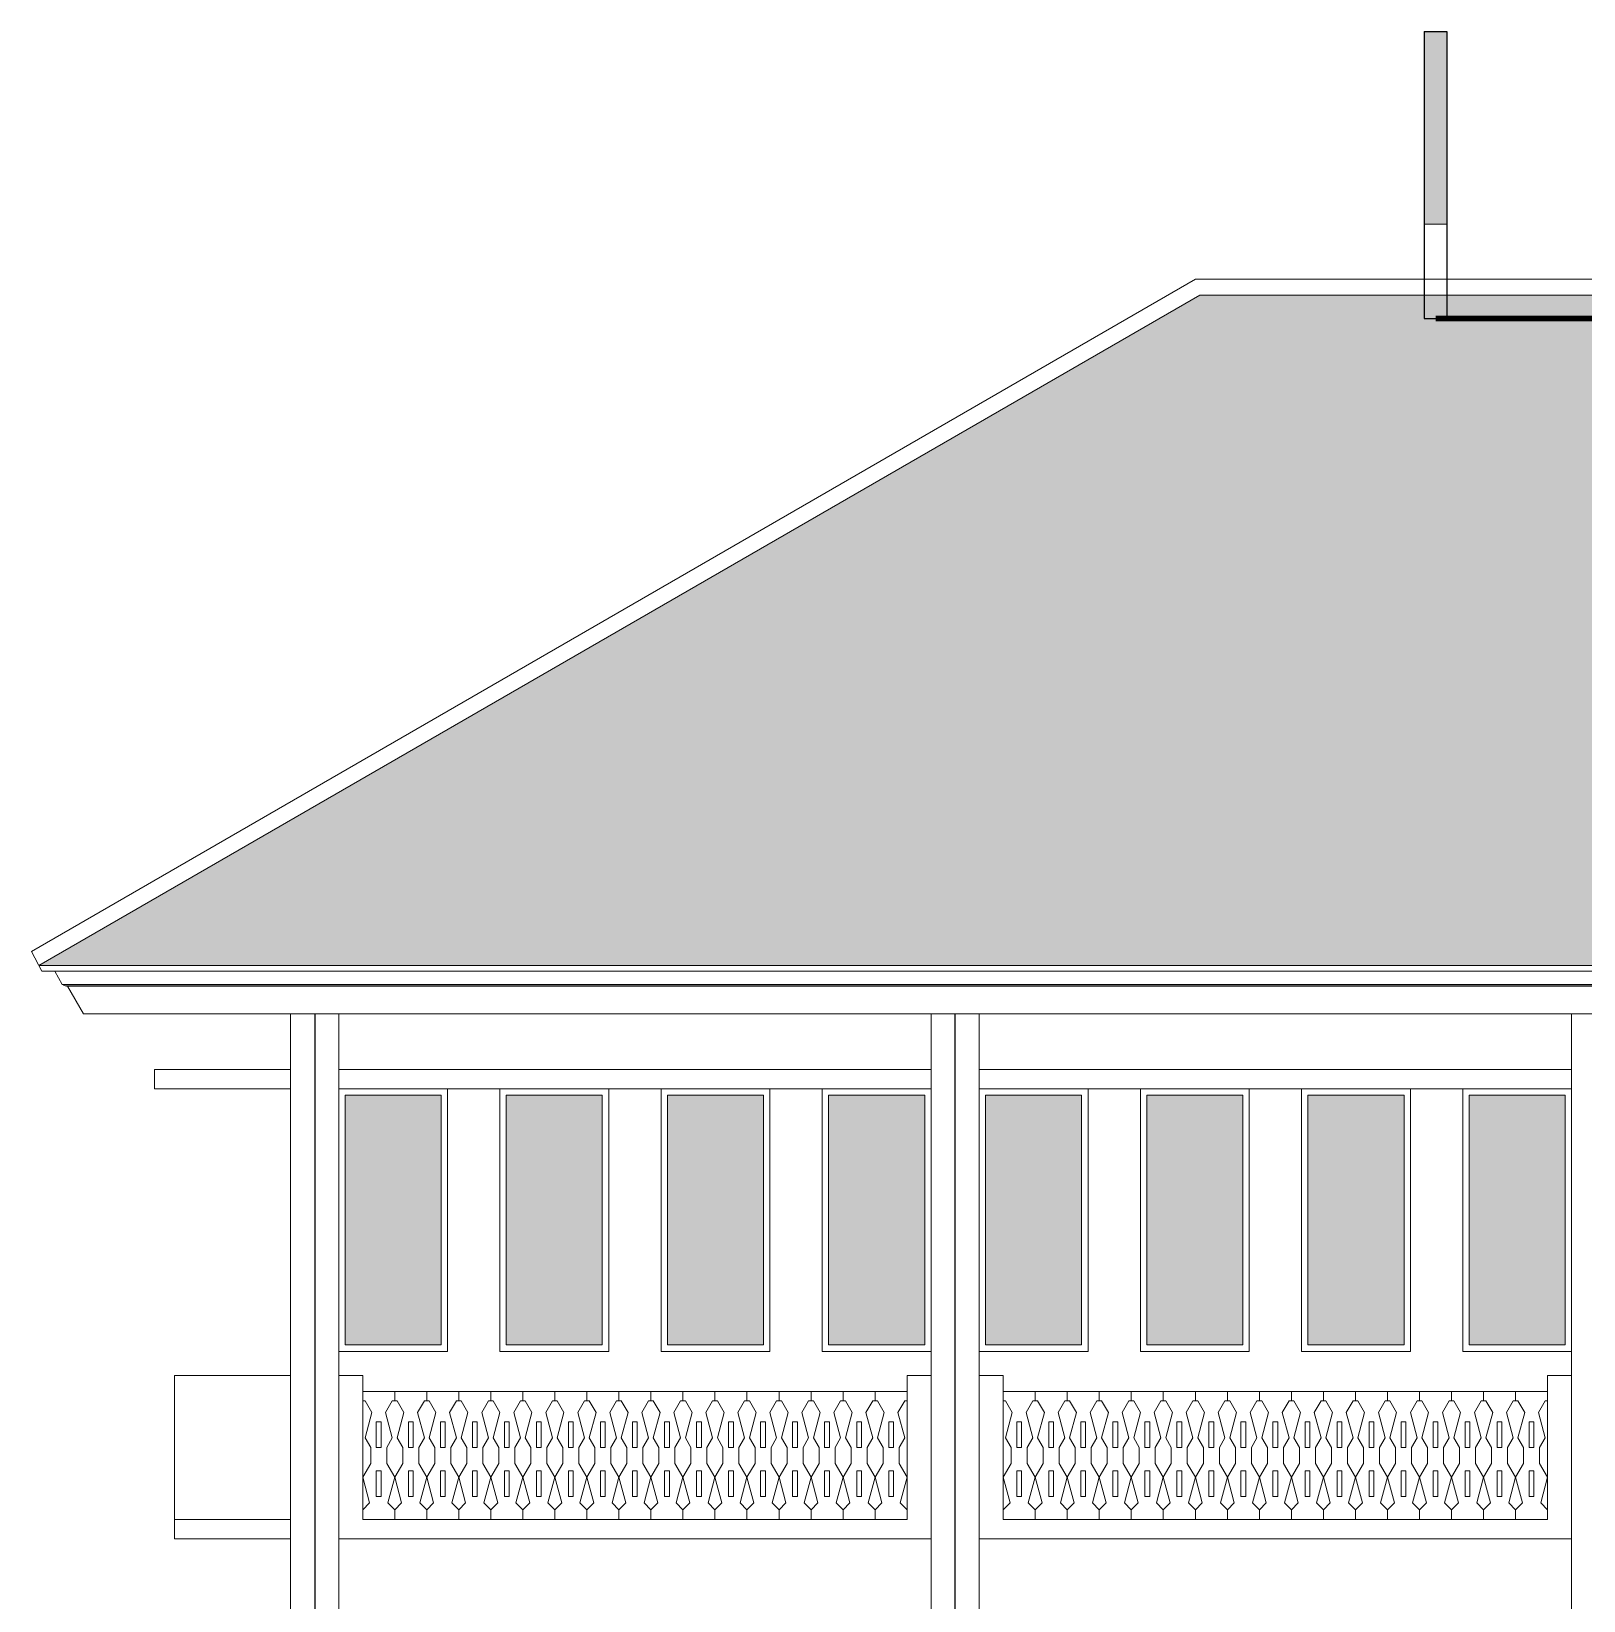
# Model space of a CAD drawing. Header units: millimetres. Extents: x -11 to 39085, y -101 to 28664.
# Drawn here: x 7508 to 9447, y 24196 to 26156 of the extents above; entities that cross this region are included whole.
import ezdxf

# ---------------------------------------------------------------- set-up
doc = ezdxf.new("R2010")
doc.units = ezdxf.units.MM
doc.linetypes.add('DASHED', pattern=[0.75, 0.5, -0.25])
for name, color, linetype, lineweight in [('ars', 11, 'Continuous', 5), ('HACH', 252, 'Continuous', 0), ('kap', 71, 'Continuous', 15), ('kus', 63, 'Continuous', 15), ('lan', 7, 'Continuous', 15), ('sol kaca', 9, 'Continuous', 0), ('tem', 5, 'Continuous', 20)]:
    doc.layers.add(name, color=color, linetype=linetype, lineweight=lineweight)
doc.layers.add('as', color=1, linetype='Continuous', plot=False)
doc.layers.add('D2', color=3, linetype='Continuous')
doc.layers.add('RAHMEN025', color=7, linetype='Continuous')

msp = doc.modelspace()

# ---------------------------------------------------------------- hatches: boundary and pattern name
at = {"layer": 'ars'}
h = msp.add_hatch(dxfattribs=at)
h.set_pattern_fill('PLENTONG', color=256, scale=20)
h.set_pattern_definition([(90, (5841.99, 10670.115), (-80, 5e-15), []), (90, (5861.99, 10670.115), (-80, 5e-15), []), (90, (5881.99, 10670.115), (-80, 5e-15), []), (45, (5841.987, 10670.115), (2e-15, 40), [28.28427, -84.85281]), (135, (5881.987, 10670.115), (-2e-15, -40), [28.28427, -84.85281]), (0, (5881.987, 10670.115), (0, 40), [40, -40])])
h.paths.add_polyline_path([(11006.6, 24989.1), (9556.2, 25826.4), (8967.7, 25826.4), (7517.4, 24989.1)])
at = {"layer": 'HACH', "linetype": 'ByBlock'}
msp.add_hatch(color=256, dxfattribs=at).paths.add_polyline_path([(9276.2, 26155.9), (9247.8, 26155.9), (9247.8, 25915.1), (9276.2, 25915.1)])
at = {"layer": 'sol kaca'}
h = msp.add_hatch(color=256, dxfattribs=at)
h.dxf.hatch_style = 1
h.paths.add_polyline_path([(8020, 24515.4), (8020, 24827.4), (7900, 24827.4), (7900, 24515.4)])
h = msp.add_hatch(color=256, dxfattribs=at)
h.dxf.hatch_style = 1
h.paths.add_polyline_path([(8221.3, 24515.4), (8221.3, 24827.4), (8101.3, 24827.4), (8101.3, 24515.4)])
h = msp.add_hatch(color=256, dxfattribs=at)
h.dxf.hatch_style = 1
h.paths.add_polyline_path([(8422.7, 24515.4), (8422.7, 24827.4), (8302.7, 24827.4), (8302.7, 24515.4)])
h = msp.add_hatch(color=256, dxfattribs=at)
h.dxf.hatch_style = 1
h.paths.add_polyline_path([(8624, 24515.4), (8624, 24827.4), (8504, 24827.4), (8504, 24515.4)])
h = msp.add_hatch(color=256, dxfattribs=at)
h.dxf.hatch_style = 1
h.paths.add_polyline_path([(8820, 24515.4), (8820, 24827.4), (8700, 24827.4), (8700, 24515.4)])
h = msp.add_hatch(color=256, dxfattribs=at)
h.dxf.hatch_style = 1
h.paths.add_polyline_path([(9021.3, 24515.4), (9021.3, 24827.4), (8901.3, 24827.4), (8901.3, 24515.4)])
h = msp.add_hatch(color=256, dxfattribs=at)
h.dxf.hatch_style = 1
h.paths.add_polyline_path([(9222.7, 24515.4), (9222.7, 24827.4), (9102.7, 24827.4), (9102.7, 24515.4)])
h = msp.add_hatch(color=256, dxfattribs=at)
h.dxf.hatch_style = 1
h.paths.add_polyline_path([(9424, 24515.4), (9424, 24827.4), (9304, 24827.4), (9304, 24515.4)])

# ---------------------------------------------------------------- linework, layer by layer
at = {"layer": 'ars'}
for p, q in [((7551.9, 24963.8), (10972.1, 24963.8)), ((7553.4, 24963.3), (10970.6, 24963.3))]:
    msp.add_line(p, q, dxfattribs=at)
for points in [[(7922, 24457.4), (7962, 24457.4), (7962, 24445.4), (7959, 24445.4), (7950.6, 24430.9), (7959, 24399.5), (7952, 24387.4), (7952, 24367.4), (7962, 24350.1), (7953.4, 24318), (7962, 24309.4), (7962, 24297.4), (7922, 24297.4), (7922, 24309.4), (7930.6, 24318), (7922, 24350.1), (7932, 24367.4), (7932, 24387.4), (7925, 24399.5), (7933.4, 24430.9), (7925, 24445.4), (7922, 24445.4)], [(7962, 24457.4), (8002, 24457.4), (8002, 24445.4), (7999, 24445.4), (7990.6, 24430.9), (7999, 24399.5), (7992, 24387.4), (7992, 24367.4), (8002, 24350.1), (7993.4, 24318), (8002, 24309.4), (8002, 24297.4), (7962, 24297.4), (7962, 24309.4), (7970.6, 24318), (7962, 24350.1), (7972, 24367.4), (7972, 24387.4), (7965, 24399.5), (7973.4, 24430.9), (7965, 24445.4), (7962, 24445.4)], [(8002, 24457.4), (8042, 24457.4), (8042, 24445.4), (8039, 24445.4), (8030.6, 24430.9), (8039, 24399.5), (8032, 24387.4), (8032, 24367.4), (8042, 24350.1), (8033.4, 24318), (8042, 24309.4), (8042, 24297.4), (8002, 24297.4), (8002, 24309.4), (8010.6, 24318), (8002, 24350.1), (8012, 24367.4), (8012, 24387.4), (8005, 24399.5), (8013.4, 24430.9), (8005, 24445.4), (8002, 24445.4)], [(8042, 24457.4), (8082, 24457.4), (8082, 24445.4), (8079, 24445.4), (8070.6, 24430.9), (8079, 24399.5), (8072, 24387.4), (8072, 24367.4), (8082, 24350.1), (8073.4, 24318), (8082, 24309.4), (8082, 24297.4), (8042, 24297.4), (8042, 24309.4), (8050.6, 24318), (8042, 24350.1), (8052, 24367.4), (8052, 24387.4), (8045, 24399.5), (8053.4, 24430.9), (8045, 24445.4), (8042, 24445.4)], [(8082, 24457.4), (8122, 24457.4), (8122, 24445.4), (8119, 24445.4), (8110.6, 24430.9), (8119, 24399.5), (8112, 24387.4), (8112, 24367.4), (8122, 24350.1), (8113.4, 24318), (8122, 24309.4), (8122, 24297.4), (8082, 24297.4), (8082, 24309.4), (8090.6, 24318), (8082, 24350.1), (8092, 24367.4), (8092, 24387.4), (8085, 24399.5), (8093.4, 24430.9), (8085, 24445.4), (8082, 24445.4)], [(8122, 24457.4), (8162, 24457.4), (8162, 24445.4), (8159, 24445.4), (8150.6, 24430.9), (8159, 24399.5), (8152, 24387.4), (8152, 24367.4), (8162, 24350.1), (8153.4, 24318), (8162, 24309.4), (8162, 24297.4), (8122, 24297.4), (8122, 24309.4), (8130.6, 24318), (8122, 24350.1), (8132, 24367.4), (8132, 24387.4), (8125, 24399.5), (8133.4, 24430.9), (8125, 24445.4), (8122, 24445.4)], [(8162, 24457.4), (8202, 24457.4), (8202, 24445.4), (8199, 24445.4), (8190.6, 24430.9), (8199, 24399.5), (8192, 24387.4), (8192, 24367.4), (8202, 24350.1), (8193.4, 24318), (8202, 24309.4), (8202, 24297.4), (8162, 24297.4), (8162, 24309.4), (8170.6, 24318), (8162, 24350.1), (8172, 24367.4), (8172, 24387.4), (8165, 24399.5), (8173.4, 24430.9), (8165, 24445.4), (8162, 24445.4)], [(8202, 24457.4), (8242, 24457.4), (8242, 24445.4), (8239, 24445.4), (8230.6, 24430.9), (8239, 24399.5), (8232, 24387.4), (8232, 24367.4), (8242, 24350.1), (8233.4, 24318), (8242, 24309.4), (8242, 24297.4), (8202, 24297.4), (8202, 24309.4), (8210.6, 24318), (8202, 24350.1), (8212, 24367.4), (8212, 24387.4), (8205, 24399.5), (8213.4, 24430.9), (8205, 24445.4), (8202, 24445.4)], [(8242, 24457.4), (8282, 24457.4), (8282, 24445.4), (8279, 24445.4), (8270.6, 24430.9), (8279, 24399.5), (8272, 24387.4), (8272, 24367.4), (8282, 24350.1), (8273.4, 24318), (8282, 24309.4), (8282, 24297.4), (8242, 24297.4), (8242, 24309.4), (8250.6, 24318), (8242, 24350.1), (8252, 24367.4), (8252, 24387.4), (8245, 24399.5), (8253.4, 24430.9), (8245, 24445.4), (8242, 24445.4)], [(8282, 24457.4), (8322, 24457.4), (8322, 24445.4), (8319, 24445.4), (8310.6, 24430.9), (8319, 24399.5), (8312, 24387.4), (8312, 24367.4), (8322, 24350.1), (8313.4, 24318), (8322, 24309.4), (8322, 24297.4), (8282, 24297.4), (8282, 24309.4), (8290.6, 24318), (8282, 24350.1), (8292, 24367.4), (8292, 24387.4), (8285, 24399.5), (8293.4, 24430.9), (8285, 24445.4), (8282, 24445.4)], [(8322, 24457.4), (8362, 24457.4), (8362, 24445.4), (8359, 24445.4), (8350.6, 24430.9), (8359, 24399.5), (8352, 24387.4), (8352, 24367.4), (8362, 24350.1), (8353.4, 24318), (8362, 24309.4), (8362, 24297.4), (8322, 24297.4), (8322, 24309.4), (8330.6, 24318), (8322, 24350.1), (8332, 24367.4), (8332, 24387.4), (8325, 24399.5), (8333.4, 24430.9), (8325, 24445.4), (8322, 24445.4)], [(8362, 24457.4), (8402, 24457.4), (8402, 24445.4), (8399, 24445.4), (8390.6, 24430.9), (8399, 24399.5), (8392, 24387.4), (8392, 24367.4), (8402, 24350.1), (8393.4, 24318), (8402, 24309.4), (8402, 24297.4), (8362, 24297.4), (8362, 24309.4), (8370.6, 24318), (8362, 24350.1), (8372, 24367.4), (8372, 24387.4), (8365, 24399.5), (8373.4, 24430.9), (8365, 24445.4), (8362, 24445.4)], [(8402, 24457.4), (8442, 24457.4), (8442, 24445.4), (8439, 24445.4), (8430.6, 24430.9), (8439, 24399.5), (8432, 24387.4), (8432, 24367.4), (8442, 24350.1), (8433.4, 24318), (8442, 24309.4), (8442, 24297.4), (8402, 24297.4), (8402, 24309.4), (8410.6, 24318), (8402, 24350.1), (8412, 24367.4), (8412, 24387.4), (8405, 24399.5), (8413.4, 24430.9), (8405, 24445.4), (8402, 24445.4)], [(8442, 24457.4), (8482, 24457.4), (8482, 24445.4), (8479, 24445.4), (8470.6, 24430.9), (8479, 24399.5), (8472, 24387.4), (8472, 24367.4), (8482, 24350.1), (8473.4, 24318), (8482, 24309.4), (8482, 24297.4), (8442, 24297.4), (8442, 24309.4), (8450.6, 24318), (8442, 24350.1), (8452, 24367.4), (8452, 24387.4), (8445, 24399.5), (8453.4, 24430.9), (8445, 24445.4), (8442, 24445.4)], [(8482, 24457.4), (8522, 24457.4), (8522, 24445.4), (8519, 24445.4), (8510.6, 24430.9), (8519, 24399.5), (8512, 24387.4), (8512, 24367.4), (8522, 24350.1), (8513.4, 24318), (8522, 24309.4), (8522, 24297.4), (8482, 24297.4), (8482, 24309.4), (8490.6, 24318), (8482, 24350.1), (8492, 24367.4), (8492, 24387.4), (8485, 24399.5), (8493.4, 24430.9), (8485, 24445.4), (8482, 24445.4)], [(8522, 24457.4), (8562, 24457.4), (8562, 24445.4), (8559, 24445.4), (8550.6, 24430.9), (8559, 24399.5), (8552, 24387.4), (8552, 24367.4), (8562, 24350.1), (8553.4, 24318), (8562, 24309.4), (8562, 24297.4), (8522, 24297.4), (8522, 24309.4), (8530.6, 24318), (8522, 24350.1), (8532, 24367.4), (8532, 24387.4), (8525, 24399.5), (8533.4, 24430.9), (8525, 24445.4), (8522, 24445.4)], [(8562, 24457.4), (8602, 24457.4), (8602, 24445.4), (8599, 24445.4), (8590.6, 24430.9), (8599, 24399.5), (8592, 24387.4), (8592, 24367.4), (8602, 24350.1), (8593.4, 24318), (8602, 24309.4), (8602, 24297.4), (8562, 24297.4), (8562, 24309.4), (8570.6, 24318), (8562, 24350.1), (8572, 24367.4), (8572, 24387.4), (8565, 24399.5), (8573.4, 24430.9), (8565, 24445.4), (8562, 24445.4)], [(8762, 24457.4), (8722, 24457.4), (8722, 24445.4), (8725, 24445.4), (8733.4, 24430.9), (8725, 24399.5), (8732, 24387.4), (8732, 24367.4), (8722, 24350.1), (8730.6, 24318), (8722, 24309.4), (8722, 24297.4), (8762, 24297.4), (8762, 24309.4), (8753.4, 24318), (8762, 24350.1), (8752, 24367.4), (8752, 24387.4), (8759, 24399.5), (8750.6, 24430.9), (8759, 24445.4), (8762, 24445.4)], [(8802, 24457.4), (8762, 24457.4), (8762, 24445.4), (8765, 24445.4), (8773.4, 24430.9), (8765, 24399.5), (8772, 24387.4), (8772, 24367.4), (8762, 24350.1), (8770.6, 24318), (8762, 24309.4), (8762, 24297.4), (8802, 24297.4), (8802, 24309.4), (8793.4, 24318), (8802, 24350.1), (8792, 24367.4), (8792, 24387.4), (8799, 24399.5), (8790.6, 24430.9), (8799, 24445.4), (8802, 24445.4)], [(8842, 24457.4), (8802, 24457.4), (8802, 24445.4), (8805, 24445.4), (8813.4, 24430.9), (8805, 24399.5), (8812, 24387.4), (8812, 24367.4), (8802, 24350.1), (8810.6, 24318), (8802, 24309.4), (8802, 24297.4), (8842, 24297.4), (8842, 24309.4), (8833.4, 24318), (8842, 24350.1), (8832, 24367.4), (8832, 24387.4), (8839, 24399.5), (8830.6, 24430.9), (8839, 24445.4), (8842, 24445.4)], [(8882, 24457.4), (8842, 24457.4), (8842, 24445.4), (8845, 24445.4), (8853.4, 24430.9), (8845, 24399.5), (8852, 24387.4), (8852, 24367.4), (8842, 24350.1), (8850.6, 24318), (8842, 24309.4), (8842, 24297.4), (8882, 24297.4), (8882, 24309.4), (8873.4, 24318), (8882, 24350.1), (8872, 24367.4), (8872, 24387.4), (8879, 24399.5), (8870.6, 24430.9), (8879, 24445.4), (8882, 24445.4)], [(8922, 24457.4), (8882, 24457.4), (8882, 24445.4), (8885, 24445.4), (8893.4, 24430.9), (8885, 24399.5), (8892, 24387.4), (8892, 24367.4), (8882, 24350.1), (8890.6, 24318), (8882, 24309.4), (8882, 24297.4), (8922, 24297.4), (8922, 24309.4), (8913.4, 24318), (8922, 24350.1), (8912, 24367.4), (8912, 24387.4), (8919, 24399.5), (8910.6, 24430.9), (8919, 24445.4), (8922, 24445.4)], [(8962, 24457.4), (8922, 24457.4), (8922, 24445.4), (8925, 24445.4), (8933.4, 24430.9), (8925, 24399.5), (8932, 24387.4), (8932, 24367.4), (8922, 24350.1), (8930.6, 24318), (8922, 24309.4), (8922, 24297.4), (8962, 24297.4), (8962, 24309.4), (8953.4, 24318), (8962, 24350.1), (8952, 24367.4), (8952, 24387.4), (8959, 24399.5), (8950.6, 24430.9), (8959, 24445.4), (8962, 24445.4)], [(9002, 24457.4), (8962, 24457.4), (8962, 24445.4), (8965, 24445.4), (8973.4, 24430.9), (8965, 24399.5), (8972, 24387.4), (8972, 24367.4), (8962, 24350.1), (8970.6, 24318), (8962, 24309.4), (8962, 24297.4), (9002, 24297.4), (9002, 24309.4), (8993.4, 24318), (9002, 24350.1), (8992, 24367.4), (8992, 24387.4), (8999, 24399.5), (8990.6, 24430.9), (8999, 24445.4), (9002, 24445.4)], [(9042, 24457.4), (9002, 24457.4), (9002, 24445.4), (9005, 24445.4), (9013.4, 24430.9), (9005, 24399.5), (9012, 24387.4), (9012, 24367.4), (9002, 24350.1), (9010.6, 24318), (9002, 24309.4), (9002, 24297.4), (9042, 24297.4), (9042, 24309.4), (9033.4, 24318), (9042, 24350.1), (9032, 24367.4), (9032, 24387.4), (9039, 24399.5), (9030.6, 24430.9), (9039, 24445.4), (9042, 24445.4)], [(9082, 24457.4), (9042, 24457.4), (9042, 24445.4), (9045, 24445.4), (9053.4, 24430.9), (9045, 24399.5), (9052, 24387.4), (9052, 24367.4), (9042, 24350.1), (9050.6, 24318), (9042, 24309.4), (9042, 24297.4), (9082, 24297.4), (9082, 24309.4), (9073.4, 24318), (9082, 24350.1), (9072, 24367.4), (9072, 24387.4), (9079, 24399.5), (9070.6, 24430.9), (9079, 24445.4), (9082, 24445.4)], [(9122, 24457.4), (9082, 24457.4), (9082, 24445.4), (9085, 24445.4), (9093.4, 24430.9), (9085, 24399.5), (9092, 24387.4), (9092, 24367.4), (9082, 24350.1), (9090.6, 24318), (9082, 24309.4), (9082, 24297.4), (9122, 24297.4), (9122, 24309.4), (9113.4, 24318), (9122, 24350.1), (9112, 24367.4), (9112, 24387.4), (9119, 24399.5), (9110.6, 24430.9), (9119, 24445.4), (9122, 24445.4)], [(9162, 24457.4), (9122, 24457.4), (9122, 24445.4), (9125, 24445.4), (9133.4, 24430.9), (9125, 24399.5), (9132, 24387.4), (9132, 24367.4), (9122, 24350.1), (9130.6, 24318), (9122, 24309.4), (9122, 24297.4), (9162, 24297.4), (9162, 24309.4), (9153.4, 24318), (9162, 24350.1), (9152, 24367.4), (9152, 24387.4), (9159, 24399.5), (9150.6, 24430.9), (9159, 24445.4), (9162, 24445.4)], [(9202, 24457.4), (9162, 24457.4), (9162, 24445.4), (9165, 24445.4), (9173.4, 24430.9), (9165, 24399.5), (9172, 24387.4), (9172, 24367.4), (9162, 24350.1), (9170.6, 24318), (9162, 24309.4), (9162, 24297.4), (9202, 24297.4), (9202, 24309.4), (9193.4, 24318), (9202, 24350.1), (9192, 24367.4), (9192, 24387.4), (9199, 24399.5), (9190.6, 24430.9), (9199, 24445.4), (9202, 24445.4)], [(9242, 24457.4), (9202, 24457.4), (9202, 24445.4), (9205, 24445.4), (9213.4, 24430.9), (9205, 24399.5), (9212, 24387.4), (9212, 24367.4), (9202, 24350.1), (9210.6, 24318), (9202, 24309.4), (9202, 24297.4), (9242, 24297.4), (9242, 24309.4), (9233.4, 24318), (9242, 24350.1), (9232, 24367.4), (9232, 24387.4), (9239, 24399.5), (9230.6, 24430.9), (9239, 24445.4), (9242, 24445.4)], [(9282, 24457.4), (9242, 24457.4), (9242, 24445.4), (9245, 24445.4), (9253.4, 24430.9), (9245, 24399.5), (9252, 24387.4), (9252, 24367.4), (9242, 24350.1), (9250.6, 24318), (9242, 24309.4), (9242, 24297.4), (9282, 24297.4), (9282, 24309.4), (9273.4, 24318), (9282, 24350.1), (9272, 24367.4), (9272, 24387.4), (9279, 24399.5), (9270.6, 24430.9), (9279, 24445.4), (9282, 24445.4)], [(9322, 24457.4), (9282, 24457.4), (9282, 24445.4), (9285, 24445.4), (9293.4, 24430.9), (9285, 24399.5), (9292, 24387.4), (9292, 24367.4), (9282, 24350.1), (9290.6, 24318), (9282, 24309.4), (9282, 24297.4), (9322, 24297.4), (9322, 24309.4), (9313.4, 24318), (9322, 24350.1), (9312, 24367.4), (9312, 24387.4), (9319, 24399.5), (9310.6, 24430.9), (9319, 24445.4), (9322, 24445.4)], [(9362, 24457.4), (9322, 24457.4), (9322, 24445.4), (9325, 24445.4), (9333.4, 24430.9), (9325, 24399.5), (9332, 24387.4), (9332, 24367.4), (9322, 24350.1), (9330.6, 24318), (9322, 24309.4), (9322, 24297.4), (9362, 24297.4), (9362, 24309.4), (9353.4, 24318), (9362, 24350.1), (9352, 24367.4), (9352, 24387.4), (9359, 24399.5), (9350.6, 24430.9), (9359, 24445.4), (9362, 24445.4)], [(9402, 24457.4), (9362, 24457.4), (9362, 24445.4), (9365, 24445.4), (9373.4, 24430.9), (9365, 24399.5), (9372, 24387.4), (9372, 24367.4), (9362, 24350.1), (9370.6, 24318), (9362, 24309.4), (9362, 24297.4), (9402, 24297.4), (9402, 24309.4), (9393.4, 24318), (9402, 24350.1), (9392, 24367.4), (9392, 24387.4), (9399, 24399.5), (9390.6, 24430.9), (9399, 24445.4), (9402, 24445.4)], [(7945, 24387.4), (7939, 24387.4), (7939, 24419.4), (7945, 24419.4)], [(7985, 24387.4), (7979, 24387.4), (7979, 24419.4), (7985, 24419.4)], [(8025, 24387.4), (8019, 24387.4), (8019, 24419.4), (8025, 24419.4)], [(8065, 24387.4), (8059, 24387.4), (8059, 24419.4), (8065, 24419.4)], [(8105, 24387.4), (8099, 24387.4), (8099, 24419.4), (8105, 24419.4)], [(8145, 24387.4), (8139, 24387.4), (8139, 24419.4), (8145, 24419.4)], [(8185, 24387.4), (8179, 24387.4), (8179, 24419.4), (8185, 24419.4)], [(8225, 24387.4), (8219, 24387.4), (8219, 24419.4), (8225, 24419.4)], [(8265, 24387.4), (8259, 24387.4), (8259, 24419.4), (8265, 24419.4)], [(8305, 24387.4), (8299, 24387.4), (8299, 24419.4), (8305, 24419.4)], [(8345, 24387.4), (8339, 24387.4), (8339, 24419.4), (8345, 24419.4)], [(8385, 24387.4), (8379, 24387.4), (8379, 24419.4), (8385, 24419.4)], [(8425, 24387.4), (8419, 24387.4), (8419, 24419.4), (8425, 24419.4)], [(8465, 24387.4), (8459, 24387.4), (8459, 24419.4), (8465, 24419.4)], [(8505, 24387.4), (8499, 24387.4), (8499, 24419.4), (8505, 24419.4)], [(8545, 24387.4), (8539, 24387.4), (8539, 24419.4), (8545, 24419.4)], [(8585, 24387.4), (8579, 24387.4), (8579, 24419.4), (8585, 24419.4)], [(8739, 24387.4), (8745, 24387.4), (8745, 24419.4), (8739, 24419.4)], [(8779, 24387.4), (8785, 24387.4), (8785, 24419.4), (8779, 24419.4)], [(8819, 24387.4), (8825, 24387.4), (8825, 24419.4), (8819, 24419.4)], [(8859, 24387.4), (8865, 24387.4), (8865, 24419.4), (8859, 24419.4)], [(8899, 24387.4), (8905, 24387.4), (8905, 24419.4), (8899, 24419.4)], [(8939, 24387.4), (8945, 24387.4), (8945, 24419.4), (8939, 24419.4)], [(8979, 24387.4), (8985, 24387.4), (8985, 24419.4), (8979, 24419.4)], [(9019, 24387.4), (9025, 24387.4), (9025, 24419.4), (9019, 24419.4)], [(9059, 24387.4), (9065, 24387.4), (9065, 24419.4), (9059, 24419.4)], [(9099, 24387.4), (9105, 24387.4), (9105, 24419.4), (9099, 24419.4)], [(9139, 24387.4), (9145, 24387.4), (9145, 24419.4), (9139, 24419.4)], [(9179, 24387.4), (9185, 24387.4), (9185, 24419.4), (9179, 24419.4)], [(9219, 24387.4), (9225, 24387.4), (9225, 24419.4), (9219, 24419.4)], [(9259, 24387.4), (9265, 24387.4), (9265, 24419.4), (9259, 24419.4)], [(9299, 24387.4), (9305, 24387.4), (9305, 24419.4), (9299, 24419.4)], [(9339, 24387.4), (9345, 24387.4), (9345, 24419.4), (9339, 24419.4)], [(9379, 24387.4), (9385, 24387.4), (9385, 24419.4), (9379, 24419.4)], [(7945, 24326), (7939, 24326), (7939, 24358), (7945, 24358)], [(7985, 24326), (7979, 24326), (7979, 24358), (7985, 24358)], [(8025, 24326), (8019, 24326), (8019, 24358), (8025, 24358)], [(8065, 24326), (8059, 24326), (8059, 24358), (8065, 24358)], [(8105, 24326), (8099, 24326), (8099, 24358), (8105, 24358)], [(8145, 24326), (8139, 24326), (8139, 24358), (8145, 24358)], [(8185, 24326), (8179, 24326), (8179, 24358), (8185, 24358)], [(8225, 24326), (8219, 24326), (8219, 24358), (8225, 24358)], [(8265, 24326), (8259, 24326), (8259, 24358), (8265, 24358)], [(8305, 24326), (8299, 24326), (8299, 24358), (8305, 24358)], [(8345, 24326), (8339, 24326), (8339, 24358), (8345, 24358)], [(8385, 24326), (8379, 24326), (8379, 24358), (8385, 24358)], [(8425, 24326), (8419, 24326), (8419, 24358), (8425, 24358)], [(8465, 24326), (8459, 24326), (8459, 24358), (8465, 24358)], [(8505, 24326), (8499, 24326), (8499, 24358), (8505, 24358)], [(8545, 24326), (8539, 24326), (8539, 24358), (8545, 24358)], [(8585, 24326), (8579, 24326), (8579, 24358), (8585, 24358)], [(8739, 24326), (8745, 24326), (8745, 24358), (8739, 24358)], [(8779, 24326), (8785, 24326), (8785, 24358), (8779, 24358)], [(8819, 24326), (8825, 24326), (8825, 24358), (8819, 24358)], [(8859, 24326), (8865, 24326), (8865, 24358), (8859, 24358)], [(8899, 24326), (8905, 24326), (8905, 24358), (8899, 24358)], [(8939, 24326), (8945, 24326), (8945, 24358), (8939, 24358)], [(8979, 24326), (8985, 24326), (8985, 24358), (8979, 24358)], [(9019, 24326), (9025, 24326), (9025, 24358), (9019, 24358)], [(9059, 24326), (9065, 24326), (9065, 24358), (9059, 24358)], [(9099, 24326), (9105, 24326), (9105, 24358), (9099, 24358)], [(9139, 24326), (9145, 24326), (9145, 24358), (9139, 24358)], [(9179, 24326), (9185, 24326), (9185, 24358), (9179, 24358)], [(9219, 24326), (9225, 24326), (9225, 24358), (9219, 24358)], [(9259, 24326), (9265, 24326), (9265, 24358), (9259, 24358)], [(9299, 24326), (9305, 24326), (9305, 24358), (9299, 24358)], [(9339, 24326), (9345, 24326), (9345, 24358), (9339, 24358)], [(9379, 24326), (9385, 24326), (9385, 24358), (9379, 24358)]]:
    msp.add_lwpolyline(points, close=True, dxfattribs=at)
at = {"layer": 'as'}
for p, q in [((7862, 24928.8), (7862, 21735.4)), ((8662, 21735.4), (8662, 24928.8))]:
    msp.add_line(p, q, dxfattribs=at)
at = {"layer": 'D2', "color": 6, "linetype": 'DASHED', "ltscale": 72.5, "const_width": 7.2}
msp.add_lwpolyline([(9262, 25797.3), (9553.1, 25797.3), (10712, 25125.3), (10712, 21663.9), (11440.3, 21663.9), (11440.3, 21576.1)], dxfattribs=at)
at = {"layer": 'HACH', "linetype": 'ByBlock'}
msp.add_line((9247.8, 25915.1), (9276.2, 25915.1), dxfattribs=at)
at = {"layer": 'kap'}
for p, q in [((7508.2, 25006.8), (8962.4, 25846.4)), ((8962.4, 25846.4), (9561.6, 25846.4)), ((7517.4, 24989.1), (8967.7, 25826.4)), ((8967.7, 25826.4), (9556.2, 25826.4)), ((7521.1, 24982), (7508.2, 25006.8)), ((7517.4, 24989.1), (11006.6, 24989.1)), ((7521.1, 24982), (11002.9, 24982)), ((7546.8, 24965.5), (7537.3, 24982)), ((7546.8, 24965.5), (10977.2, 24965.5)), ((7551.4, 24963.8), (7551.9, 24963.8)), ((7552.8, 24963.3), (7553.4, 24963.3)), ((7573.3, 24928.8), (7553.4, 24963.3)), ((7573.3, 24928.8), (10950.7, 24928.8))]:
    msp.add_line(p, q, dxfattribs=at)
for centre, radius, start in [((7551.4, 24968.2), 4.38, 217.8964), ((7552.8, 24964.3), 1, 211.6252)]:
    msp.add_arc(centre, radius, start, 270, dxfattribs=at)
at = {"layer": 'kus'}
for p, q in [((7892, 24507.4), (7892, 24835.4)), ((7892, 24835.4), (8028, 24835.4)), ((8028, 24507.4), (8028, 24835.4)), ((8093.3, 24507.4), (8093.3, 24835.4)), ((8093.3, 24835.4), (8229.3, 24835.4)), ((8229.3, 24507.4), (8229.3, 24835.4)), ((8294.7, 24507.4), (8294.7, 24835.4)), ((8294.7, 24835.4), (8430.7, 24835.4)), ((8430.7, 24507.4), (8430.7, 24835.4)), ((8496, 24507.4), (8496, 24835.4)), ((8496, 24835.4), (8632, 24835.4)), ((8632, 24507.4), (8632, 24835.4)), ((8692, 24507.4), (8692, 24835.4)), ((8692, 24835.4), (8828, 24835.4)), ((8828, 24507.4), (8828, 24835.4)), ((8893.3, 24507.4), (8893.3, 24835.4)), ((8893.3, 24835.4), (9029.3, 24835.4)), ((9029.3, 24507.4), (9029.3, 24835.4)), ((9094.7, 24507.4), (9094.7, 24835.4)), ((9094.7, 24835.4), (9230.7, 24835.4)), ((9230.7, 24507.4), (9230.7, 24835.4)), ((9296, 24507.4), (9296, 24835.4)), ((9296, 24835.4), (9432, 24835.4)), ((9432, 24507.4), (9432, 24835.4)), ((7900, 24515.4), (7900, 24827.4)), ((7900, 24827.4), (8020, 24827.4)), ((8020, 24515.4), (8020, 24827.4)), ((8101.3, 24515.4), (8101.3, 24827.4)), ((8101.3, 24827.4), (8221.3, 24827.4)), ((8221.3, 24515.4), (8221.3, 24827.4)), ((8302.7, 24515.4), (8302.7, 24827.4)), ((8302.7, 24827.4), (8422.7, 24827.4)), ((8422.7, 24515.4), (8422.7, 24827.4)), ((8504, 24515.4), (8504, 24827.4)), ((8504, 24827.4), (8624, 24827.4)), ((8624, 24515.4), (8624, 24827.4)), ((8700, 24515.4), (8700, 24827.4)), ((8700, 24827.4), (8820, 24827.4)), ((8820, 24515.4), (8820, 24827.4)), ((8901.3, 24515.4), (8901.3, 24827.4)), ((8901.3, 24827.4), (9021.3, 24827.4)), ((9021.3, 24515.4), (9021.3, 24827.4)), ((9102.7, 24515.4), (9102.7, 24827.4)), ((9102.7, 24827.4), (9222.7, 24827.4)), ((9222.7, 24515.4), (9222.7, 24827.4)), ((9304, 24515.4), (9304, 24827.4)), ((9304, 24827.4), (9424, 24827.4)), ((9424, 24515.4), (9424, 24827.4)), ((7892, 24507.4), (8028, 24507.4)), ((7900, 24515.4), (8020, 24515.4)), ((8093.3, 24507.4), (8229.3, 24507.4)), ((8101.3, 24515.4), (8221.3, 24515.4)), ((8294.7, 24507.4), (8430.7, 24507.4)), ((8302.7, 24515.4), (8422.7, 24515.4)), ((8496, 24507.4), (8632, 24507.4)), ((8504, 24515.4), (8624, 24515.4)), ((8692, 24507.4), (8828, 24507.4)), ((8700, 24515.4), (8820, 24515.4)), ((8893.3, 24507.4), (9029.3, 24507.4)), ((8901.3, 24515.4), (9021.3, 24515.4)), ((9094.7, 24507.4), (9230.7, 24507.4)), ((9102.7, 24515.4), (9222.7, 24515.4)), ((9296, 24507.4), (9432, 24507.4)), ((9304, 24515.4), (9424, 24515.4))]:
    msp.add_line(p, q, dxfattribs=at)
at = {"layer": 'lan'}
for p, q in [((7662, 24835.4), (7662, 24859.4)), ((7662, 24859.4), (7832, 24859.4)), ((8632, 24859.4), (7892, 24859.4)), ((8692, 24859.4), (9432, 24859.4)), ((7832, 24835.4), (7662, 24835.4)), ((8632, 24835.4), (7892, 24835.4)), ((8692, 24835.4), (9432, 24835.4)), ((9432, 24835.4), (8692, 24835.4)), ((7832, 24477.4), (7687, 24477.4)), ((7687, 24477.4), (7687, 24273.4)), ((7832, 24297.4), (7687, 24297.4)), ((7832, 24273.4), (7687, 24273.4))]:
    msp.add_line(p, q, dxfattribs=at)
at = {"layer": 'RAHMEN025'}
for p, q in [((9247.8, 26155.9), (9247.8, 25797.3)), ((9247.8, 26155.9), (9247.8, 25797.3)), ((9247.8, 26155.9), (9276.2, 26155.9)), ((9276.2, 26155.9), (9276.2, 25797.3)), ((9247.8, 25797.3), (9276.2, 25797.3))]:
    msp.add_line(p, q, dxfattribs=at)
at = {"layer": 'tem'}
for p, q in [((7832, 24928.8), (7832, 23555.4)), ((7892, 24928.8), (7892, 23506.1)), ((8632, 24928.8), (8632, 23506.1)), ((8692, 24928.8), (8692, 23472.5)), ((9432, 24928.8), (9432, 22689.4)), ((7922, 24477.4), (7892, 24477.4)), ((7922, 24477.4), (7922, 24297.4)), ((8602, 24477.4), (8602, 24297.4)), ((8632, 24477.4), (8602, 24477.4)), ((8692, 24477.4), (8722, 24477.4)), ((8722, 24477.4), (8722, 24297.4)), ((9402, 24477.4), (9402, 24297.4)), ((9402, 24477.4), (9432, 24477.4)), ((7922, 24297.4), (8602, 24297.4)), ((9402, 24297.4), (8722, 24297.4)), ((7892, 24273.4), (8632, 24273.4)), ((9432, 24273.4), (8692, 24273.4))]:
    msp.add_line(p, q, dxfattribs=at)

doc.saveas('drawing.dxf')
